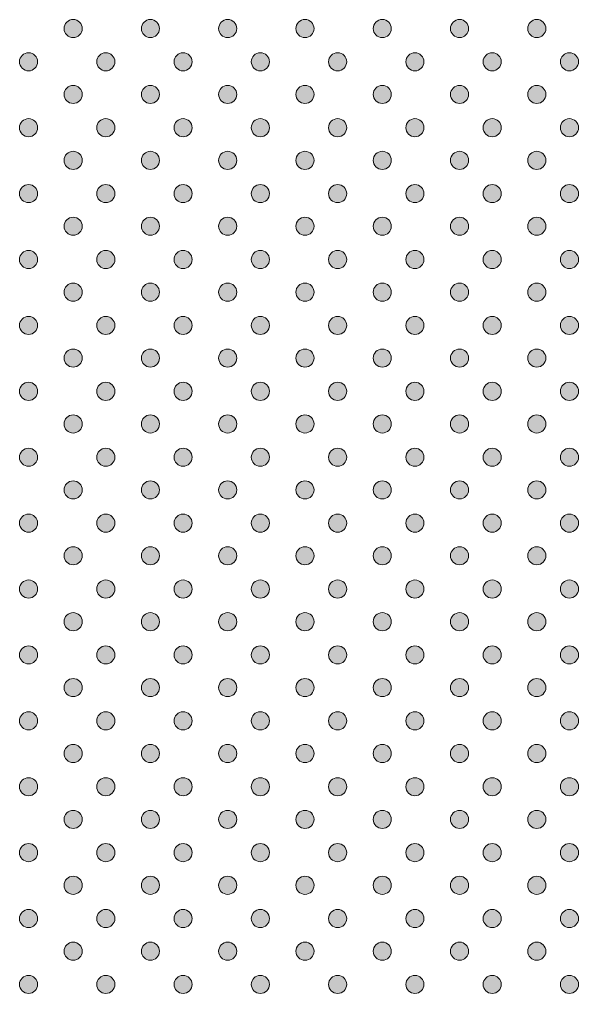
# Model space of a CAD drawing. Header units: millimetres. Extents: x 99 to 130, y -131 to 89.
# Drawn here: x 99.5 to 130.5, y -21.6 to 32.4 of the extents above; entities that cross this region are included whole.
import ezdxf

# ---------------------------------------------------------------- set-up
doc = ezdxf.new("R2010")
doc.units = ezdxf.units.MM
doc.header["$MEASUREMENT"] = 0
doc.layers.add('Livello 1', color=7, linetype='Continuous', lineweight=0)

msp = doc.modelspace()

# ---------------------------------------------------------------- hatches: boundary and pattern name
at = {"layer": 'Livello 1', "true_color": 0x000000, "transparency": 33554687}
h = msp.add_hatch(color=18, dxfattribs=at)
h.dxf.hatch_style = 2
edge = h.paths.add_edge_path()
edge.add_arc((102.454, 31.896), 0.502, 0, 360)
h = msp.add_hatch(color=18, dxfattribs=at)
h.dxf.hatch_style = 2
edge = h.paths.add_edge_path()
edge.add_arc((106.736, 31.896), 0.502, 0, 360)
h = msp.add_hatch(color=18, dxfattribs=at)
h.dxf.hatch_style = 2
edge = h.paths.add_edge_path()
edge.add_arc((111.018, 31.896), 0.502, 0, 360)
h = msp.add_hatch(color=18, dxfattribs=at)
h.dxf.hatch_style = 2
edge = h.paths.add_edge_path()
edge.add_arc((115.3, 31.896), 0.502, 0, 360)
h = msp.add_hatch(color=18, dxfattribs=at)
h.dxf.hatch_style = 2
edge = h.paths.add_edge_path()
edge.add_arc((119.583, 31.896), 0.502, 0, 360)
h = msp.add_hatch(color=18, dxfattribs=at)
h.dxf.hatch_style = 2
edge = h.paths.add_edge_path()
edge.add_arc((123.865, 31.896), 0.502, 0, 360)
h = msp.add_hatch(color=18, dxfattribs=at)
h.dxf.hatch_style = 2
edge = h.paths.add_edge_path()
edge.add_arc((128.147, 31.896), 0.502, 0, 360)
h = msp.add_hatch(color=18, dxfattribs=at)
h.dxf.hatch_style = 2
edge = h.paths.add_edge_path()
edge.add_arc((99.981, 30.054), 0.502, 0, 360)
h = msp.add_hatch(color=18, dxfattribs=at)
h.dxf.hatch_style = 2
edge = h.paths.add_edge_path()
edge.add_arc((104.263, 30.054), 0.502, 0, 360)
h = msp.add_hatch(color=18, dxfattribs=at)
h.dxf.hatch_style = 2
edge = h.paths.add_edge_path()
edge.add_arc((108.546, 30.054), 0.502, 0, 360)
h = msp.add_hatch(color=18, dxfattribs=at)
h.dxf.hatch_style = 2
edge = h.paths.add_edge_path()
edge.add_arc((112.828, 30.054), 0.502, 0, 360)
h = msp.add_hatch(color=18, dxfattribs=at)
h.dxf.hatch_style = 2
edge = h.paths.add_edge_path()
edge.add_arc((117.11, 30.054), 0.502, 0, 360)
h = msp.add_hatch(color=18, dxfattribs=at)
h.dxf.hatch_style = 2
edge = h.paths.add_edge_path()
edge.add_arc((121.392, 30.054), 0.502, 0, 360)
h = msp.add_hatch(color=18, dxfattribs=at)
h.dxf.hatch_style = 2
edge = h.paths.add_edge_path()
edge.add_arc((125.674, 30.054), 0.502, 0, 360)
h = msp.add_hatch(color=18, dxfattribs=at)
h.dxf.hatch_style = 2
edge = h.paths.add_edge_path()
edge.add_arc((129.956, 30.054), 0.502, 0, 360)
h = msp.add_hatch(color=18, dxfattribs=at)
h.dxf.hatch_style = 2
edge = h.paths.add_edge_path()
edge.add_arc((102.454, 28.245), 0.502, 0, 360)
h = msp.add_hatch(color=18, dxfattribs=at)
h.dxf.hatch_style = 2
edge = h.paths.add_edge_path()
edge.add_arc((106.736, 28.245), 0.502, 0, 360)
h = msp.add_hatch(color=18, dxfattribs=at)
h.dxf.hatch_style = 2
edge = h.paths.add_edge_path()
edge.add_arc((111.018, 28.245), 0.502, 0, 360)
h = msp.add_hatch(color=18, dxfattribs=at)
h.dxf.hatch_style = 2
edge = h.paths.add_edge_path()
edge.add_arc((115.3, 28.245), 0.502, 0, 360)
h = msp.add_hatch(color=18, dxfattribs=at)
h.dxf.hatch_style = 2
edge = h.paths.add_edge_path()
edge.add_arc((119.583, 28.245), 0.502, 0, 360)
h = msp.add_hatch(color=18, dxfattribs=at)
h.dxf.hatch_style = 2
edge = h.paths.add_edge_path()
edge.add_arc((123.865, 28.245), 0.502, 0, 360)
h = msp.add_hatch(color=18, dxfattribs=at)
h.dxf.hatch_style = 2
edge = h.paths.add_edge_path()
edge.add_arc((128.147, 28.245), 0.502, 0, 360)
h = msp.add_hatch(color=18, dxfattribs=at)
h.dxf.hatch_style = 2
edge = h.paths.add_edge_path()
edge.add_arc((99.981, 26.403), 0.502, 0, 360)
h = msp.add_hatch(color=18, dxfattribs=at)
h.dxf.hatch_style = 2
edge = h.paths.add_edge_path()
edge.add_arc((104.263, 26.403), 0.502, 0, 360)
h = msp.add_hatch(color=18, dxfattribs=at)
h.dxf.hatch_style = 2
edge = h.paths.add_edge_path()
edge.add_arc((108.546, 26.403), 0.502, 0, 360)
h = msp.add_hatch(color=18, dxfattribs=at)
h.dxf.hatch_style = 2
edge = h.paths.add_edge_path()
edge.add_arc((112.828, 26.403), 0.502, 0, 360)
h = msp.add_hatch(color=18, dxfattribs=at)
h.dxf.hatch_style = 2
edge = h.paths.add_edge_path()
edge.add_arc((117.11, 26.403), 0.502, 0, 360)
h = msp.add_hatch(color=18, dxfattribs=at)
h.dxf.hatch_style = 2
edge = h.paths.add_edge_path()
edge.add_arc((121.392, 26.403), 0.502, 0, 360)
h = msp.add_hatch(color=18, dxfattribs=at)
h.dxf.hatch_style = 2
edge = h.paths.add_edge_path()
edge.add_arc((125.674, 26.403), 0.502, 0, 360)
h = msp.add_hatch(color=18, dxfattribs=at)
h.dxf.hatch_style = 2
edge = h.paths.add_edge_path()
edge.add_arc((129.956, 26.403), 0.502, 0, 360)
h = msp.add_hatch(color=18, dxfattribs=at)
h.dxf.hatch_style = 2
edge = h.paths.add_edge_path()
edge.add_arc((102.454, 24.594), 0.502, 0, 360)
h = msp.add_hatch(color=18, dxfattribs=at)
h.dxf.hatch_style = 2
edge = h.paths.add_edge_path()
edge.add_arc((106.736, 24.594), 0.502, 0, 360)
h = msp.add_hatch(color=18, dxfattribs=at)
h.dxf.hatch_style = 2
edge = h.paths.add_edge_path()
edge.add_arc((111.018, 24.594), 0.502, 0, 360)
h = msp.add_hatch(color=18, dxfattribs=at)
h.dxf.hatch_style = 2
edge = h.paths.add_edge_path()
edge.add_arc((115.3, 24.594), 0.502, 0, 360)
h = msp.add_hatch(color=18, dxfattribs=at)
h.dxf.hatch_style = 2
edge = h.paths.add_edge_path()
edge.add_arc((119.583, 24.594), 0.502, 0, 360)
h = msp.add_hatch(color=18, dxfattribs=at)
h.dxf.hatch_style = 2
edge = h.paths.add_edge_path()
edge.add_arc((123.865, 24.594), 0.502, 0, 360)
h = msp.add_hatch(color=18, dxfattribs=at)
h.dxf.hatch_style = 2
edge = h.paths.add_edge_path()
edge.add_arc((128.147, 24.594), 0.502, 0, 360)
h = msp.add_hatch(color=18, dxfattribs=at)
h.dxf.hatch_style = 2
edge = h.paths.add_edge_path()
edge.add_arc((99.981, 22.752), 0.502, 0, 360)
h = msp.add_hatch(color=18, dxfattribs=at)
h.dxf.hatch_style = 2
edge = h.paths.add_edge_path()
edge.add_arc((104.263, 22.752), 0.502, 0, 360)
h = msp.add_hatch(color=18, dxfattribs=at)
h.dxf.hatch_style = 2
edge = h.paths.add_edge_path()
edge.add_arc((108.546, 22.752), 0.502, 0, 360)
h = msp.add_hatch(color=18, dxfattribs=at)
h.dxf.hatch_style = 2
edge = h.paths.add_edge_path()
edge.add_arc((112.828, 22.752), 0.502, 0, 360)
h = msp.add_hatch(color=18, dxfattribs=at)
h.dxf.hatch_style = 2
edge = h.paths.add_edge_path()
edge.add_arc((117.11, 22.752), 0.502, 0, 360)
h = msp.add_hatch(color=18, dxfattribs=at)
h.dxf.hatch_style = 2
edge = h.paths.add_edge_path()
edge.add_arc((121.392, 22.752), 0.502, 0, 360)
h = msp.add_hatch(color=18, dxfattribs=at)
h.dxf.hatch_style = 2
edge = h.paths.add_edge_path()
edge.add_arc((125.674, 22.752), 0.502, 0, 360)
h = msp.add_hatch(color=18, dxfattribs=at)
h.dxf.hatch_style = 2
edge = h.paths.add_edge_path()
edge.add_arc((129.956, 22.752), 0.502, 0, 360)
h = msp.add_hatch(color=18, dxfattribs=at)
h.dxf.hatch_style = 2
edge = h.paths.add_edge_path()
edge.add_arc((102.454, 20.943), 0.502, 0, 360)
h = msp.add_hatch(color=18, dxfattribs=at)
h.dxf.hatch_style = 2
edge = h.paths.add_edge_path()
edge.add_arc((106.736, 20.943), 0.502, 0, 360)
h = msp.add_hatch(color=18, dxfattribs=at)
h.dxf.hatch_style = 2
edge = h.paths.add_edge_path()
edge.add_arc((111.018, 20.943), 0.502, 0, 360)
h = msp.add_hatch(color=18, dxfattribs=at)
h.dxf.hatch_style = 2
edge = h.paths.add_edge_path()
edge.add_arc((115.3, 20.943), 0.502, 0, 360)
h = msp.add_hatch(color=18, dxfattribs=at)
h.dxf.hatch_style = 2
edge = h.paths.add_edge_path()
edge.add_arc((119.583, 20.943), 0.502, 0, 360)
h = msp.add_hatch(color=18, dxfattribs=at)
h.dxf.hatch_style = 2
edge = h.paths.add_edge_path()
edge.add_arc((123.865, 20.943), 0.502, 0, 360)
h = msp.add_hatch(color=18, dxfattribs=at)
h.dxf.hatch_style = 2
edge = h.paths.add_edge_path()
edge.add_arc((128.147, 20.943), 0.502, 0, 360)
h = msp.add_hatch(color=18, dxfattribs=at)
h.dxf.hatch_style = 2
edge = h.paths.add_edge_path()
edge.add_arc((99.981, 19.101), 0.502, 0, 360)
h = msp.add_hatch(color=18, dxfattribs=at)
h.dxf.hatch_style = 2
edge = h.paths.add_edge_path()
edge.add_arc((104.263, 19.101), 0.502, 0, 360)
h = msp.add_hatch(color=18, dxfattribs=at)
h.dxf.hatch_style = 2
edge = h.paths.add_edge_path()
edge.add_arc((108.546, 19.101), 0.502, 0, 360)
h = msp.add_hatch(color=18, dxfattribs=at)
h.dxf.hatch_style = 2
edge = h.paths.add_edge_path()
edge.add_arc((112.828, 19.101), 0.502, 0, 360)
h = msp.add_hatch(color=18, dxfattribs=at)
h.dxf.hatch_style = 2
edge = h.paths.add_edge_path()
edge.add_arc((117.11, 19.101), 0.502, 0, 360)
h = msp.add_hatch(color=18, dxfattribs=at)
h.dxf.hatch_style = 2
edge = h.paths.add_edge_path()
edge.add_arc((121.392, 19.101), 0.502, 0, 360)
h = msp.add_hatch(color=18, dxfattribs=at)
h.dxf.hatch_style = 2
edge = h.paths.add_edge_path()
edge.add_arc((125.674, 19.101), 0.502, 0, 360)
h = msp.add_hatch(color=18, dxfattribs=at)
h.dxf.hatch_style = 2
edge = h.paths.add_edge_path()
edge.add_arc((129.956, 19.101), 0.502, 0, 360)
h = msp.add_hatch(color=18, dxfattribs=at)
h.dxf.hatch_style = 2
edge = h.paths.add_edge_path()
edge.add_arc((102.454, 17.292), 0.502, 0, 360)
h = msp.add_hatch(color=18, dxfattribs=at)
h.dxf.hatch_style = 2
edge = h.paths.add_edge_path()
edge.add_arc((106.736, 17.292), 0.502, 0, 360)
h = msp.add_hatch(color=18, dxfattribs=at)
h.dxf.hatch_style = 2
edge = h.paths.add_edge_path()
edge.add_arc((111.018, 17.292), 0.502, 0, 360)
h = msp.add_hatch(color=18, dxfattribs=at)
h.dxf.hatch_style = 2
edge = h.paths.add_edge_path()
edge.add_arc((115.3, 17.292), 0.502, 0, 360)
h = msp.add_hatch(color=18, dxfattribs=at)
h.dxf.hatch_style = 2
edge = h.paths.add_edge_path()
edge.add_arc((119.583, 17.292), 0.502, 0, 360)
h = msp.add_hatch(color=18, dxfattribs=at)
h.dxf.hatch_style = 2
edge = h.paths.add_edge_path()
edge.add_arc((123.865, 17.292), 0.502, 0, 360)
h = msp.add_hatch(color=18, dxfattribs=at)
h.dxf.hatch_style = 2
edge = h.paths.add_edge_path()
edge.add_arc((128.147, 17.292), 0.502, 0, 360)
h = msp.add_hatch(color=18, dxfattribs=at)
h.dxf.hatch_style = 2
edge = h.paths.add_edge_path()
edge.add_arc((99.981, 15.45), 0.502, 0, 360)
h = msp.add_hatch(color=18, dxfattribs=at)
h.dxf.hatch_style = 2
edge = h.paths.add_edge_path()
edge.add_arc((104.263, 15.45), 0.502, 0, 360)
h = msp.add_hatch(color=18, dxfattribs=at)
h.dxf.hatch_style = 2
edge = h.paths.add_edge_path()
edge.add_arc((108.546, 15.45), 0.502, 0, 360)
h = msp.add_hatch(color=18, dxfattribs=at)
h.dxf.hatch_style = 2
edge = h.paths.add_edge_path()
edge.add_arc((112.828, 15.45), 0.502, 0, 360)
h = msp.add_hatch(color=18, dxfattribs=at)
h.dxf.hatch_style = 2
edge = h.paths.add_edge_path()
edge.add_arc((117.11, 15.45), 0.502, 0, 360)
h = msp.add_hatch(color=18, dxfattribs=at)
h.dxf.hatch_style = 2
edge = h.paths.add_edge_path()
edge.add_arc((121.392, 15.45), 0.502, 0, 360)
h = msp.add_hatch(color=18, dxfattribs=at)
h.dxf.hatch_style = 2
edge = h.paths.add_edge_path()
edge.add_arc((125.674, 15.45), 0.502, 0, 360)
h = msp.add_hatch(color=18, dxfattribs=at)
h.dxf.hatch_style = 2
edge = h.paths.add_edge_path()
edge.add_arc((129.956, 15.45), 0.502, 0, 360)
h = msp.add_hatch(color=18, dxfattribs=at)
h.dxf.hatch_style = 2
edge = h.paths.add_edge_path()
edge.add_arc((102.454, 13.641), 0.502, 0, 360)
h = msp.add_hatch(color=18, dxfattribs=at)
h.dxf.hatch_style = 2
edge = h.paths.add_edge_path()
edge.add_arc((106.736, 13.641), 0.502, 0, 360)
h = msp.add_hatch(color=18, dxfattribs=at)
h.dxf.hatch_style = 2
edge = h.paths.add_edge_path()
edge.add_arc((111.018, 13.641), 0.502, 0, 360)
h = msp.add_hatch(color=18, dxfattribs=at)
h.dxf.hatch_style = 2
edge = h.paths.add_edge_path()
edge.add_arc((115.3, 13.641), 0.502, 0, 360)
h = msp.add_hatch(color=18, dxfattribs=at)
h.dxf.hatch_style = 2
edge = h.paths.add_edge_path()
edge.add_arc((119.583, 13.641), 0.502, 0, 360)
h = msp.add_hatch(color=18, dxfattribs=at)
h.dxf.hatch_style = 2
edge = h.paths.add_edge_path()
edge.add_arc((123.865, 13.641), 0.502, 0, 360)
h = msp.add_hatch(color=18, dxfattribs=at)
h.dxf.hatch_style = 2
edge = h.paths.add_edge_path()
edge.add_arc((128.147, 13.641), 0.502, 0, 360)
h = msp.add_hatch(color=18, dxfattribs=at)
h.dxf.hatch_style = 2
edge = h.paths.add_edge_path()
edge.add_arc((99.981, 11.799), 0.502, 0, 360)
h = msp.add_hatch(color=18, dxfattribs=at)
h.dxf.hatch_style = 2
edge = h.paths.add_edge_path()
edge.add_arc((104.263, 11.799), 0.502, 0, 360)
h = msp.add_hatch(color=18, dxfattribs=at)
h.dxf.hatch_style = 2
edge = h.paths.add_edge_path()
edge.add_arc((108.546, 11.799), 0.502, 0, 360)
h = msp.add_hatch(color=18, dxfattribs=at)
h.dxf.hatch_style = 2
edge = h.paths.add_edge_path()
edge.add_arc((112.828, 11.799), 0.502, 0, 360)
h = msp.add_hatch(color=18, dxfattribs=at)
h.dxf.hatch_style = 2
edge = h.paths.add_edge_path()
edge.add_arc((117.11, 11.799), 0.502, 0, 360)
h = msp.add_hatch(color=18, dxfattribs=at)
h.dxf.hatch_style = 2
edge = h.paths.add_edge_path()
edge.add_arc((121.392, 11.799), 0.502, 0, 360)
h = msp.add_hatch(color=18, dxfattribs=at)
h.dxf.hatch_style = 2
edge = h.paths.add_edge_path()
edge.add_arc((125.674, 11.799), 0.502, 0, 360)
h = msp.add_hatch(color=18, dxfattribs=at)
h.dxf.hatch_style = 2
edge = h.paths.add_edge_path()
edge.add_arc((129.956, 11.799), 0.502, 0, 360)
h = msp.add_hatch(color=18, dxfattribs=at)
h.dxf.hatch_style = 2
edge = h.paths.add_edge_path()
edge.add_arc((102.454, 9.99), 0.502, 0, 360)
h = msp.add_hatch(color=18, dxfattribs=at)
h.dxf.hatch_style = 2
edge = h.paths.add_edge_path()
edge.add_arc((106.736, 9.99), 0.502, 0, 360)
h = msp.add_hatch(color=18, dxfattribs=at)
h.dxf.hatch_style = 2
edge = h.paths.add_edge_path()
edge.add_arc((111.018, 9.99), 0.502, 0, 360)
h = msp.add_hatch(color=18, dxfattribs=at)
h.dxf.hatch_style = 2
edge = h.paths.add_edge_path()
edge.add_arc((115.3, 9.99), 0.502, 0, 360)
h = msp.add_hatch(color=18, dxfattribs=at)
h.dxf.hatch_style = 2
edge = h.paths.add_edge_path()
edge.add_arc((119.583, 9.99), 0.502, 0, 360)
h = msp.add_hatch(color=18, dxfattribs=at)
h.dxf.hatch_style = 2
edge = h.paths.add_edge_path()
edge.add_arc((123.865, 9.99), 0.502, 0, 360)
h = msp.add_hatch(color=18, dxfattribs=at)
h.dxf.hatch_style = 2
edge = h.paths.add_edge_path()
edge.add_arc((128.147, 9.99), 0.502, 0, 360)
h = msp.add_hatch(color=18, dxfattribs=at)
h.dxf.hatch_style = 2
edge = h.paths.add_edge_path()
edge.add_arc((99.981, 8.148), 0.502, 0, 360)
h = msp.add_hatch(color=18, dxfattribs=at)
h.dxf.hatch_style = 2
edge = h.paths.add_edge_path()
edge.add_arc((104.263, 8.148), 0.502, 0, 360)
h = msp.add_hatch(color=18, dxfattribs=at)
h.dxf.hatch_style = 2
edge = h.paths.add_edge_path()
edge.add_arc((108.546, 8.148), 0.502, 0, 360)
h = msp.add_hatch(color=18, dxfattribs=at)
h.dxf.hatch_style = 2
edge = h.paths.add_edge_path()
edge.add_arc((112.828, 8.148), 0.502, 0, 360)
h = msp.add_hatch(color=18, dxfattribs=at)
h.dxf.hatch_style = 2
edge = h.paths.add_edge_path()
edge.add_arc((117.11, 8.148), 0.502, 0, 360)
h = msp.add_hatch(color=18, dxfattribs=at)
h.dxf.hatch_style = 2
edge = h.paths.add_edge_path()
edge.add_arc((121.392, 8.148), 0.502, 0, 360)
h = msp.add_hatch(color=18, dxfattribs=at)
h.dxf.hatch_style = 2
edge = h.paths.add_edge_path()
edge.add_arc((125.674, 8.148), 0.502, 0, 360)
h = msp.add_hatch(color=18, dxfattribs=at)
h.dxf.hatch_style = 2
edge = h.paths.add_edge_path()
edge.add_arc((129.956, 8.148), 0.502, 0, 360)
h = msp.add_hatch(color=18, dxfattribs=at)
h.dxf.hatch_style = 2
edge = h.paths.add_edge_path()
edge.add_arc((102.454, 6.339), 0.502, 0, 360)
h = msp.add_hatch(color=18, dxfattribs=at)
h.dxf.hatch_style = 2
edge = h.paths.add_edge_path()
edge.add_arc((106.736, 6.339), 0.502, 0, 360)
h = msp.add_hatch(color=18, dxfattribs=at)
h.dxf.hatch_style = 2
edge = h.paths.add_edge_path()
edge.add_arc((111.018, 6.339), 0.502, 0, 360)
h = msp.add_hatch(color=18, dxfattribs=at)
h.dxf.hatch_style = 2
edge = h.paths.add_edge_path()
edge.add_arc((115.3, 6.339), 0.502, 0, 360)
h = msp.add_hatch(color=18, dxfattribs=at)
h.dxf.hatch_style = 2
edge = h.paths.add_edge_path()
edge.add_arc((119.583, 6.339), 0.502, 0, 360)
h = msp.add_hatch(color=18, dxfattribs=at)
h.dxf.hatch_style = 2
edge = h.paths.add_edge_path()
edge.add_arc((123.865, 6.339), 0.502, 0, 360)
h = msp.add_hatch(color=18, dxfattribs=at)
h.dxf.hatch_style = 2
edge = h.paths.add_edge_path()
edge.add_arc((128.147, 6.339), 0.502, 0, 360)
h = msp.add_hatch(color=18, dxfattribs=at)
h.dxf.hatch_style = 2
edge = h.paths.add_edge_path()
edge.add_arc((99.981, 4.497), 0.502, 0, 360)
h = msp.add_hatch(color=18, dxfattribs=at)
h.dxf.hatch_style = 2
edge = h.paths.add_edge_path()
edge.add_arc((104.263, 4.497), 0.502, 0, 360)
h = msp.add_hatch(color=18, dxfattribs=at)
h.dxf.hatch_style = 2
edge = h.paths.add_edge_path()
edge.add_arc((108.546, 4.497), 0.502, 0, 360)
h = msp.add_hatch(color=18, dxfattribs=at)
h.dxf.hatch_style = 2
edge = h.paths.add_edge_path()
edge.add_arc((112.828, 4.497), 0.502, 0, 360)
h = msp.add_hatch(color=18, dxfattribs=at)
h.dxf.hatch_style = 2
edge = h.paths.add_edge_path()
edge.add_arc((117.11, 4.497), 0.502, 0, 360)
h = msp.add_hatch(color=18, dxfattribs=at)
h.dxf.hatch_style = 2
edge = h.paths.add_edge_path()
edge.add_arc((121.392, 4.497), 0.502, 0, 360)
h = msp.add_hatch(color=18, dxfattribs=at)
h.dxf.hatch_style = 2
edge = h.paths.add_edge_path()
edge.add_arc((125.674, 4.497), 0.502, 0, 360)
h = msp.add_hatch(color=18, dxfattribs=at)
h.dxf.hatch_style = 2
edge = h.paths.add_edge_path()
edge.add_arc((129.956, 4.497), 0.502, 0, 360)
h = msp.add_hatch(color=18, dxfattribs=at)
h.dxf.hatch_style = 2
edge = h.paths.add_edge_path()
edge.add_arc((102.454, 2.688), 0.502, 0, 360)
h = msp.add_hatch(color=18, dxfattribs=at)
h.dxf.hatch_style = 2
edge = h.paths.add_edge_path()
edge.add_arc((106.736, 2.688), 0.502, 0, 360)
h = msp.add_hatch(color=18, dxfattribs=at)
h.dxf.hatch_style = 2
edge = h.paths.add_edge_path()
edge.add_arc((111.018, 2.688), 0.502, 0, 360)
h = msp.add_hatch(color=18, dxfattribs=at)
h.dxf.hatch_style = 2
edge = h.paths.add_edge_path()
edge.add_arc((115.3, 2.688), 0.502, 0, 360)
h = msp.add_hatch(color=18, dxfattribs=at)
h.dxf.hatch_style = 2
edge = h.paths.add_edge_path()
edge.add_arc((119.583, 2.688), 0.502, 0, 360)
h = msp.add_hatch(color=18, dxfattribs=at)
h.dxf.hatch_style = 2
edge = h.paths.add_edge_path()
edge.add_arc((123.865, 2.688), 0.502, 0, 360)
h = msp.add_hatch(color=18, dxfattribs=at)
h.dxf.hatch_style = 2
edge = h.paths.add_edge_path()
edge.add_arc((128.147, 2.688), 0.502, 0, 360)
h = msp.add_hatch(color=18, dxfattribs=at)
h.dxf.hatch_style = 2
edge = h.paths.add_edge_path()
edge.add_arc((99.981, 0.846), 0.502, 0, 360)
h = msp.add_hatch(color=18, dxfattribs=at)
h.dxf.hatch_style = 2
edge = h.paths.add_edge_path()
edge.add_arc((104.263, 0.846), 0.502, 0, 360)
h = msp.add_hatch(color=18, dxfattribs=at)
h.dxf.hatch_style = 2
edge = h.paths.add_edge_path()
edge.add_arc((108.546, 0.846), 0.502, 0, 360)
h = msp.add_hatch(color=18, dxfattribs=at)
h.dxf.hatch_style = 2
edge = h.paths.add_edge_path()
edge.add_arc((112.828, 0.846), 0.502, 0, 360)
h = msp.add_hatch(color=18, dxfattribs=at)
h.dxf.hatch_style = 2
edge = h.paths.add_edge_path()
edge.add_arc((117.11, 0.846), 0.502, 0, 360)
h = msp.add_hatch(color=18, dxfattribs=at)
h.dxf.hatch_style = 2
edge = h.paths.add_edge_path()
edge.add_arc((121.392, 0.846), 0.502, 0, 360)
h = msp.add_hatch(color=18, dxfattribs=at)
h.dxf.hatch_style = 2
edge = h.paths.add_edge_path()
edge.add_arc((125.674, 0.846), 0.502, 0, 360)
h = msp.add_hatch(color=18, dxfattribs=at)
h.dxf.hatch_style = 2
edge = h.paths.add_edge_path()
edge.add_arc((129.956, 0.846), 0.502, 0, 360)
h = msp.add_hatch(color=18, dxfattribs=at)
h.dxf.hatch_style = 2
edge = h.paths.add_edge_path()
edge.add_arc((102.454, -0.963), 0.502, 0, 360)
h = msp.add_hatch(color=18, dxfattribs=at)
h.dxf.hatch_style = 2
edge = h.paths.add_edge_path()
edge.add_arc((106.736, -0.963), 0.502, 0, 360)
h = msp.add_hatch(color=18, dxfattribs=at)
h.dxf.hatch_style = 2
edge = h.paths.add_edge_path()
edge.add_arc((111.018, -0.963), 0.502, 0, 360)
h = msp.add_hatch(color=18, dxfattribs=at)
h.dxf.hatch_style = 2
edge = h.paths.add_edge_path()
edge.add_arc((115.3, -0.963), 0.502, 0, 360)
h = msp.add_hatch(color=18, dxfattribs=at)
h.dxf.hatch_style = 2
edge = h.paths.add_edge_path()
edge.add_arc((119.583, -0.963), 0.502, 0, 360)
h = msp.add_hatch(color=18, dxfattribs=at)
h.dxf.hatch_style = 2
edge = h.paths.add_edge_path()
edge.add_arc((123.865, -0.963), 0.502, 0, 360)
h = msp.add_hatch(color=18, dxfattribs=at)
h.dxf.hatch_style = 2
edge = h.paths.add_edge_path()
edge.add_arc((128.147, -0.963), 0.502, 0, 360)
h = msp.add_hatch(color=18, dxfattribs=at)
h.dxf.hatch_style = 2
edge = h.paths.add_edge_path()
edge.add_arc((99.981, -2.804), 0.502, 0, 360)
h = msp.add_hatch(color=18, dxfattribs=at)
h.dxf.hatch_style = 2
edge = h.paths.add_edge_path()
edge.add_arc((104.263, -2.804), 0.502, 0, 360)
h = msp.add_hatch(color=18, dxfattribs=at)
h.dxf.hatch_style = 2
edge = h.paths.add_edge_path()
edge.add_arc((108.546, -2.804), 0.502, 0, 360)
h = msp.add_hatch(color=18, dxfattribs=at)
h.dxf.hatch_style = 2
edge = h.paths.add_edge_path()
edge.add_arc((112.828, -2.804), 0.502, 0, 360)
h = msp.add_hatch(color=18, dxfattribs=at)
h.dxf.hatch_style = 2
edge = h.paths.add_edge_path()
edge.add_arc((117.11, -2.804), 0.502, 0, 360)
h = msp.add_hatch(color=18, dxfattribs=at)
h.dxf.hatch_style = 2
edge = h.paths.add_edge_path()
edge.add_arc((121.392, -2.804), 0.502, 0, 360)
h = msp.add_hatch(color=18, dxfattribs=at)
h.dxf.hatch_style = 2
edge = h.paths.add_edge_path()
edge.add_arc((125.674, -2.804), 0.502, 0, 360)
h = msp.add_hatch(color=18, dxfattribs=at)
h.dxf.hatch_style = 2
edge = h.paths.add_edge_path()
edge.add_arc((129.956, -2.804), 0.502, 0, 360)
h = msp.add_hatch(color=18, dxfattribs=at)
h.dxf.hatch_style = 2
edge = h.paths.add_edge_path()
edge.add_arc((102.454, -4.614), 0.502, 0, 360)
h = msp.add_hatch(color=18, dxfattribs=at)
h.dxf.hatch_style = 2
edge = h.paths.add_edge_path()
edge.add_arc((106.736, -4.614), 0.502, 0, 360)
h = msp.add_hatch(color=18, dxfattribs=at)
h.dxf.hatch_style = 2
edge = h.paths.add_edge_path()
edge.add_arc((111.018, -4.614), 0.502, 0, 360)
h = msp.add_hatch(color=18, dxfattribs=at)
h.dxf.hatch_style = 2
edge = h.paths.add_edge_path()
edge.add_arc((115.3, -4.614), 0.502, 0, 360)
h = msp.add_hatch(color=18, dxfattribs=at)
h.dxf.hatch_style = 2
edge = h.paths.add_edge_path()
edge.add_arc((119.583, -4.614), 0.502, 0, 360)
h = msp.add_hatch(color=18, dxfattribs=at)
h.dxf.hatch_style = 2
edge = h.paths.add_edge_path()
edge.add_arc((123.865, -4.614), 0.502, 0, 360)
h = msp.add_hatch(color=18, dxfattribs=at)
h.dxf.hatch_style = 2
edge = h.paths.add_edge_path()
edge.add_arc((128.147, -4.614), 0.502, 0, 360)
h = msp.add_hatch(color=18, dxfattribs=at)
h.dxf.hatch_style = 2
edge = h.paths.add_edge_path()
edge.add_arc((99.981, -6.455), 0.502, 0, 360)
h = msp.add_hatch(color=18, dxfattribs=at)
h.dxf.hatch_style = 2
edge = h.paths.add_edge_path()
edge.add_arc((104.263, -6.455), 0.502, 0, 360)
h = msp.add_hatch(color=18, dxfattribs=at)
h.dxf.hatch_style = 2
edge = h.paths.add_edge_path()
edge.add_arc((108.546, -6.455), 0.502, 0, 360)
h = msp.add_hatch(color=18, dxfattribs=at)
h.dxf.hatch_style = 2
edge = h.paths.add_edge_path()
edge.add_arc((112.828, -6.455), 0.502, 0, 360)
h = msp.add_hatch(color=18, dxfattribs=at)
h.dxf.hatch_style = 2
edge = h.paths.add_edge_path()
edge.add_arc((117.11, -6.455), 0.502, 0, 360)
h = msp.add_hatch(color=18, dxfattribs=at)
h.dxf.hatch_style = 2
edge = h.paths.add_edge_path()
edge.add_arc((121.392, -6.455), 0.502, 0, 360)
h = msp.add_hatch(color=18, dxfattribs=at)
h.dxf.hatch_style = 2
edge = h.paths.add_edge_path()
edge.add_arc((125.674, -6.455), 0.502, 0, 360)
h = msp.add_hatch(color=18, dxfattribs=at)
h.dxf.hatch_style = 2
edge = h.paths.add_edge_path()
edge.add_arc((129.956, -6.455), 0.502, 0, 360)
h = msp.add_hatch(color=18, dxfattribs=at)
h.dxf.hatch_style = 2
edge = h.paths.add_edge_path()
edge.add_arc((102.454, -8.265), 0.502, 0, 360)
h = msp.add_hatch(color=18, dxfattribs=at)
h.dxf.hatch_style = 2
edge = h.paths.add_edge_path()
edge.add_arc((106.736, -8.265), 0.502, 0, 360)
h = msp.add_hatch(color=18, dxfattribs=at)
h.dxf.hatch_style = 2
edge = h.paths.add_edge_path()
edge.add_arc((111.018, -8.265), 0.502, 0, 360)
h = msp.add_hatch(color=18, dxfattribs=at)
h.dxf.hatch_style = 2
edge = h.paths.add_edge_path()
edge.add_arc((115.3, -8.265), 0.502, 0, 360)
h = msp.add_hatch(color=18, dxfattribs=at)
h.dxf.hatch_style = 2
edge = h.paths.add_edge_path()
edge.add_arc((119.583, -8.265), 0.502, 0, 360)
h = msp.add_hatch(color=18, dxfattribs=at)
h.dxf.hatch_style = 2
edge = h.paths.add_edge_path()
edge.add_arc((123.865, -8.265), 0.502, 0, 360)
h = msp.add_hatch(color=18, dxfattribs=at)
h.dxf.hatch_style = 2
edge = h.paths.add_edge_path()
edge.add_arc((128.147, -8.265), 0.502, 0, 360)
h = msp.add_hatch(color=18, dxfattribs=at)
h.dxf.hatch_style = 2
edge = h.paths.add_edge_path()
edge.add_arc((99.981, -10.106), 0.502, 0, 360)
h = msp.add_hatch(color=18, dxfattribs=at)
h.dxf.hatch_style = 2
edge = h.paths.add_edge_path()
edge.add_arc((104.263, -10.106), 0.502, 0, 360)
h = msp.add_hatch(color=18, dxfattribs=at)
h.dxf.hatch_style = 2
edge = h.paths.add_edge_path()
edge.add_arc((108.546, -10.106), 0.502, 0, 360)
h = msp.add_hatch(color=18, dxfattribs=at)
h.dxf.hatch_style = 2
edge = h.paths.add_edge_path()
edge.add_arc((112.828, -10.106), 0.502, 0, 360)
h = msp.add_hatch(color=18, dxfattribs=at)
h.dxf.hatch_style = 2
edge = h.paths.add_edge_path()
edge.add_arc((117.11, -10.106), 0.502, 0, 360)
h = msp.add_hatch(color=18, dxfattribs=at)
h.dxf.hatch_style = 2
edge = h.paths.add_edge_path()
edge.add_arc((121.392, -10.106), 0.502, 0, 360)
h = msp.add_hatch(color=18, dxfattribs=at)
h.dxf.hatch_style = 2
edge = h.paths.add_edge_path()
edge.add_arc((125.674, -10.106), 0.502, 0, 360)
h = msp.add_hatch(color=18, dxfattribs=at)
h.dxf.hatch_style = 2
edge = h.paths.add_edge_path()
edge.add_arc((129.956, -10.106), 0.502, 0, 360)
h = msp.add_hatch(color=18, dxfattribs=at)
h.dxf.hatch_style = 2
edge = h.paths.add_edge_path()
edge.add_arc((102.454, -11.916), 0.502, 0, 360)
h = msp.add_hatch(color=18, dxfattribs=at)
h.dxf.hatch_style = 2
edge = h.paths.add_edge_path()
edge.add_arc((106.736, -11.916), 0.502, 0, 360)
h = msp.add_hatch(color=18, dxfattribs=at)
h.dxf.hatch_style = 2
edge = h.paths.add_edge_path()
edge.add_arc((111.018, -11.916), 0.502, 0, 360)
h = msp.add_hatch(color=18, dxfattribs=at)
h.dxf.hatch_style = 2
edge = h.paths.add_edge_path()
edge.add_arc((115.3, -11.916), 0.502, 0, 360)
h = msp.add_hatch(color=18, dxfattribs=at)
h.dxf.hatch_style = 2
edge = h.paths.add_edge_path()
edge.add_arc((119.583, -11.916), 0.502, 0, 360)
h = msp.add_hatch(color=18, dxfattribs=at)
h.dxf.hatch_style = 2
edge = h.paths.add_edge_path()
edge.add_arc((123.865, -11.916), 0.502, 0, 360)
h = msp.add_hatch(color=18, dxfattribs=at)
h.dxf.hatch_style = 2
edge = h.paths.add_edge_path()
edge.add_arc((128.147, -11.916), 0.502, 0, 360)
h = msp.add_hatch(color=18, dxfattribs=at)
h.dxf.hatch_style = 2
edge = h.paths.add_edge_path()
edge.add_arc((99.981, -13.757), 0.502, 0, 360)
h = msp.add_hatch(color=18, dxfattribs=at)
h.dxf.hatch_style = 2
edge = h.paths.add_edge_path()
edge.add_arc((104.263, -13.757), 0.502, 0, 360)
h = msp.add_hatch(color=18, dxfattribs=at)
h.dxf.hatch_style = 2
edge = h.paths.add_edge_path()
edge.add_arc((108.546, -13.757), 0.502, 0, 360)
h = msp.add_hatch(color=18, dxfattribs=at)
h.dxf.hatch_style = 2
edge = h.paths.add_edge_path()
edge.add_arc((112.828, -13.757), 0.502, 0, 360)
h = msp.add_hatch(color=18, dxfattribs=at)
h.dxf.hatch_style = 2
edge = h.paths.add_edge_path()
edge.add_arc((117.11, -13.757), 0.502, 0, 360)
h = msp.add_hatch(color=18, dxfattribs=at)
h.dxf.hatch_style = 2
edge = h.paths.add_edge_path()
edge.add_arc((121.392, -13.757), 0.502, 0, 360)
h = msp.add_hatch(color=18, dxfattribs=at)
h.dxf.hatch_style = 2
edge = h.paths.add_edge_path()
edge.add_arc((125.674, -13.757), 0.502, 0, 360)
h = msp.add_hatch(color=18, dxfattribs=at)
h.dxf.hatch_style = 2
edge = h.paths.add_edge_path()
edge.add_arc((129.956, -13.757), 0.502, 0, 360)
h = msp.add_hatch(color=18, dxfattribs=at)
h.dxf.hatch_style = 2
edge = h.paths.add_edge_path()
edge.add_arc((102.454, -15.567), 0.502, 0, 360)
h = msp.add_hatch(color=18, dxfattribs=at)
h.dxf.hatch_style = 2
edge = h.paths.add_edge_path()
edge.add_arc((106.736, -15.567), 0.502, 0, 360)
h = msp.add_hatch(color=18, dxfattribs=at)
h.dxf.hatch_style = 2
edge = h.paths.add_edge_path()
edge.add_arc((111.018, -15.567), 0.502, 0, 360)
h = msp.add_hatch(color=18, dxfattribs=at)
h.dxf.hatch_style = 2
edge = h.paths.add_edge_path()
edge.add_arc((115.3, -15.567), 0.502, 0, 360)
h = msp.add_hatch(color=18, dxfattribs=at)
h.dxf.hatch_style = 2
edge = h.paths.add_edge_path()
edge.add_arc((119.583, -15.567), 0.502, 0, 360)
h = msp.add_hatch(color=18, dxfattribs=at)
h.dxf.hatch_style = 2
edge = h.paths.add_edge_path()
edge.add_arc((123.865, -15.567), 0.502, 0, 360)
h = msp.add_hatch(color=18, dxfattribs=at)
h.dxf.hatch_style = 2
edge = h.paths.add_edge_path()
edge.add_arc((128.147, -15.567), 0.502, 0, 360)
h = msp.add_hatch(color=18, dxfattribs=at)
h.dxf.hatch_style = 2
edge = h.paths.add_edge_path()
edge.add_arc((99.981, -17.408), 0.502, 0, 360)
h = msp.add_hatch(color=18, dxfattribs=at)
h.dxf.hatch_style = 2
edge = h.paths.add_edge_path()
edge.add_arc((104.263, -17.408), 0.502, 0, 360)
h = msp.add_hatch(color=18, dxfattribs=at)
h.dxf.hatch_style = 2
edge = h.paths.add_edge_path()
edge.add_arc((108.546, -17.408), 0.502, 0, 360)
h = msp.add_hatch(color=18, dxfattribs=at)
h.dxf.hatch_style = 2
edge = h.paths.add_edge_path()
edge.add_arc((112.828, -17.408), 0.502, 0, 360)
h = msp.add_hatch(color=18, dxfattribs=at)
h.dxf.hatch_style = 2
edge = h.paths.add_edge_path()
edge.add_arc((117.11, -17.408), 0.502, 0, 360)
h = msp.add_hatch(color=18, dxfattribs=at)
h.dxf.hatch_style = 2
edge = h.paths.add_edge_path()
edge.add_arc((121.392, -17.408), 0.502, 0, 360)
h = msp.add_hatch(color=18, dxfattribs=at)
h.dxf.hatch_style = 2
edge = h.paths.add_edge_path()
edge.add_arc((125.674, -17.408), 0.502, 0, 360)
h = msp.add_hatch(color=18, dxfattribs=at)
h.dxf.hatch_style = 2
edge = h.paths.add_edge_path()
edge.add_arc((129.956, -17.408), 0.502, 0, 360)
h = msp.add_hatch(color=18, dxfattribs=at)
h.dxf.hatch_style = 2
edge = h.paths.add_edge_path()
edge.add_arc((102.454, -19.217), 0.502, 0, 360)
h = msp.add_hatch(color=18, dxfattribs=at)
h.dxf.hatch_style = 2
edge = h.paths.add_edge_path()
edge.add_arc((106.736, -19.217), 0.502, 0, 360)
h = msp.add_hatch(color=18, dxfattribs=at)
h.dxf.hatch_style = 2
edge = h.paths.add_edge_path()
edge.add_arc((111.018, -19.217), 0.502, 0, 360)
h = msp.add_hatch(color=18, dxfattribs=at)
h.dxf.hatch_style = 2
edge = h.paths.add_edge_path()
edge.add_arc((115.3, -19.217), 0.502, 0, 360)
h = msp.add_hatch(color=18, dxfattribs=at)
h.dxf.hatch_style = 2
edge = h.paths.add_edge_path()
edge.add_arc((119.583, -19.217), 0.502, 0, 360)
h = msp.add_hatch(color=18, dxfattribs=at)
h.dxf.hatch_style = 2
edge = h.paths.add_edge_path()
edge.add_arc((123.865, -19.217), 0.502, 0, 360)
h = msp.add_hatch(color=18, dxfattribs=at)
h.dxf.hatch_style = 2
edge = h.paths.add_edge_path()
edge.add_arc((128.147, -19.217), 0.502, 0, 360)
h = msp.add_hatch(color=18, dxfattribs=at)
h.dxf.hatch_style = 2
edge = h.paths.add_edge_path()
edge.add_arc((99.981, -21.059), 0.502, 0, 360)
h = msp.add_hatch(color=18, dxfattribs=at)
h.dxf.hatch_style = 2
edge = h.paths.add_edge_path()
edge.add_arc((104.263, -21.059), 0.502, 0, 360)
h = msp.add_hatch(color=18, dxfattribs=at)
h.dxf.hatch_style = 2
edge = h.paths.add_edge_path()
edge.add_arc((108.546, -21.059), 0.502, 0, 360)
h = msp.add_hatch(color=18, dxfattribs=at)
h.dxf.hatch_style = 2
edge = h.paths.add_edge_path()
edge.add_arc((112.828, -21.059), 0.502, 0, 360)
h = msp.add_hatch(color=18, dxfattribs=at)
h.dxf.hatch_style = 2
edge = h.paths.add_edge_path()
edge.add_arc((117.11, -21.059), 0.502, 0, 360)
h = msp.add_hatch(color=18, dxfattribs=at)
h.dxf.hatch_style = 2
edge = h.paths.add_edge_path()
edge.add_arc((121.392, -21.059), 0.502, 0, 360)
h = msp.add_hatch(color=18, dxfattribs=at)
h.dxf.hatch_style = 2
edge = h.paths.add_edge_path()
edge.add_arc((125.674, -21.059), 0.502, 0, 360)
h = msp.add_hatch(color=18, dxfattribs=at)
h.dxf.hatch_style = 2
edge = h.paths.add_edge_path()
edge.add_arc((129.956, -21.059), 0.502, 0, 360)

# ---------------------------------------------------------------- linework, layer by layer
at = {"layer": 'Livello 1'}
for centre in [(102.454, 31.896), (106.736, 31.896), (111.018, 31.896), (115.3, 31.896), (119.583, 31.896), (123.865, 31.896), (128.147, 31.896), (99.981, 30.054), (104.263, 30.054), (108.546, 30.054), (112.828, 30.054), (117.11, 30.054), (121.392, 30.054), (125.674, 30.054), (129.956, 30.054), (102.454, 28.245), (106.736, 28.245), (111.018, 28.245), (115.3, 28.245), (119.583, 28.245), (123.865, 28.245), (128.147, 28.245), (99.981, 26.403), (104.263, 26.403), (108.546, 26.403), (112.828, 26.403), (117.11, 26.403), (121.392, 26.403), (125.674, 26.403), (129.956, 26.403), (102.454, 24.594), (106.736, 24.594), (111.018, 24.594), (115.3, 24.594), (119.583, 24.594), (123.865, 24.594), (128.147, 24.594), (99.981, 22.752), (104.263, 22.752), (108.546, 22.752), (112.828, 22.752), (117.11, 22.752), (121.392, 22.752), (125.674, 22.752), (129.956, 22.752), (102.454, 20.943), (106.736, 20.943), (111.018, 20.943), (115.3, 20.943), (119.583, 20.943), (123.865, 20.943), (128.147, 20.943), (99.981, 19.101), (104.263, 19.101), (108.546, 19.101), (112.828, 19.101), (117.11, 19.101), (121.392, 19.101), (125.674, 19.101), (129.956, 19.101), (102.454, 17.292), (106.736, 17.292), (111.018, 17.292), (115.3, 17.292), (119.583, 17.292), (123.865, 17.292), (128.147, 17.292), (99.981, 15.45), (104.263, 15.45), (108.546, 15.45), (112.828, 15.45), (117.11, 15.45), (121.392, 15.45), (125.674, 15.45), (129.956, 15.45), (102.454, 13.641), (106.736, 13.641), (111.018, 13.641), (115.3, 13.641), (119.583, 13.641), (123.865, 13.641), (128.147, 13.641), (99.981, 11.799), (104.263, 11.799), (108.546, 11.799), (112.828, 11.799), (117.11, 11.799), (121.392, 11.799), (125.674, 11.799), (129.956, 11.799), (102.454, 9.99), (106.736, 9.99), (111.018, 9.99), (115.3, 9.99), (119.583, 9.99), (123.865, 9.99), (128.147, 9.99), (99.981, 8.148), (104.263, 8.148), (108.546, 8.148), (112.828, 8.148), (117.11, 8.148), (121.392, 8.148), (125.674, 8.148), (129.956, 8.148), (102.454, 6.339), (106.736, 6.339), (111.018, 6.339), (115.3, 6.339), (119.583, 6.339), (123.865, 6.339), (128.147, 6.339), (99.981, 4.497), (104.263, 4.497), (108.546, 4.497), (112.828, 4.497), (117.11, 4.497), (121.392, 4.497), (125.674, 4.497), (129.956, 4.497), (102.454, 2.688), (106.736, 2.688), (111.018, 2.688), (115.3, 2.688), (119.583, 2.688), (123.865, 2.688), (128.147, 2.688), (99.981, 0.846), (104.263, 0.846), (108.546, 0.846), (112.828, 0.846), (117.11, 0.846), (121.392, 0.846), (125.674, 0.846), (129.956, 0.846), (102.454, -0.963), (106.736, -0.963), (111.018, -0.963), (115.3, -0.963), (119.583, -0.963), (123.865, -0.963), (128.147, -0.963), (99.981, -2.804), (104.263, -2.804), (108.546, -2.804), (112.828, -2.804), (117.11, -2.804), (121.392, -2.804), (125.674, -2.804), (129.956, -2.804), (102.454, -4.614), (106.736, -4.614), (111.018, -4.614), (115.3, -4.614), (119.583, -4.614), (123.865, -4.614), (128.147, -4.614), (99.981, -6.455), (104.263, -6.455), (108.546, -6.455), (112.828, -6.455), (117.11, -6.455), (121.392, -6.455), (125.674, -6.455), (129.956, -6.455), (102.454, -8.265), (106.736, -8.265), (111.018, -8.265), (115.3, -8.265), (119.583, -8.265), (123.865, -8.265), (128.147, -8.265), (99.981, -10.106), (104.263, -10.106), (108.546, -10.106), (112.828, -10.106), (117.11, -10.106), (121.392, -10.106), (125.674, -10.106), (129.956, -10.106), (102.454, -11.916), (106.736, -11.916), (111.018, -11.916), (115.3, -11.916), (119.583, -11.916), (123.865, -11.916), (128.147, -11.916), (99.981, -13.757), (104.263, -13.757), (108.546, -13.757), (112.828, -13.757), (117.11, -13.757), (121.392, -13.757), (125.674, -13.757), (129.956, -13.757), (102.454, -15.567), (106.736, -15.567), (111.018, -15.567), (115.3, -15.567), (119.583, -15.567), (123.865, -15.567), (128.147, -15.567), (99.981, -17.408), (104.263, -17.408), (108.546, -17.408), (112.828, -17.408), (117.11, -17.408), (121.392, -17.408), (125.674, -17.408), (129.956, -17.408), (102.454, -19.217), (106.736, -19.217), (111.018, -19.217), (115.3, -19.217), (119.583, -19.217), (123.865, -19.217), (128.147, -19.217), (99.981, -21.059), (104.263, -21.059), (108.546, -21.059), (112.828, -21.059), (117.11, -21.059), (121.392, -21.059), (125.674, -21.059), (129.956, -21.059)]:
    msp.add_circle(centre, 0.502, dxfattribs=at)

doc.saveas('drawing.dxf')
